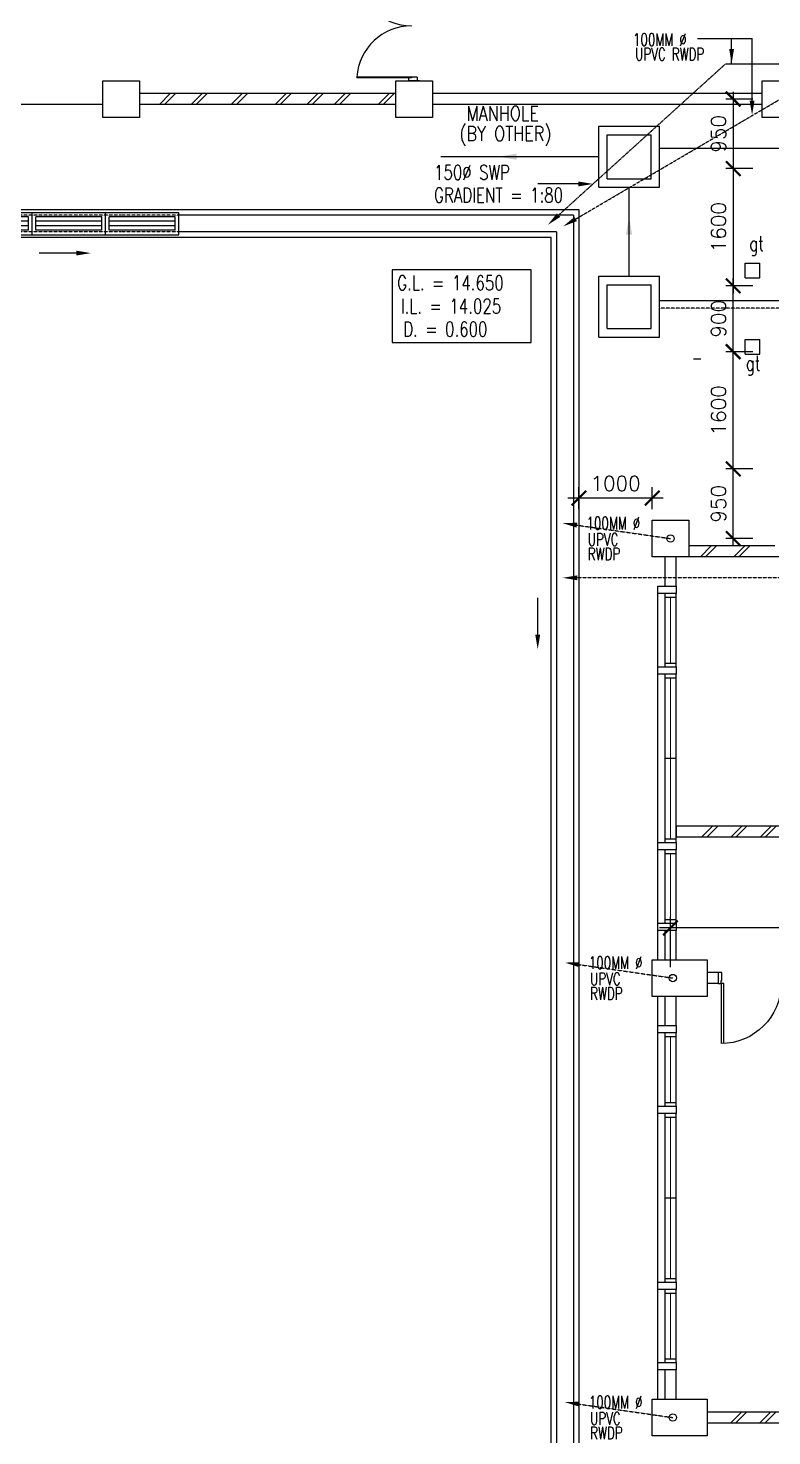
# Model space of a CAD drawing. Header units: feet. Extents: x 1407108 to 2957709, y -1501070 to -681589.
# Drawn here: x 1463948 to 1474101, y -802674 to -783457 of the extents above; entities that cross this region are included whole.
import ezdxf

# ---------------------------------------------------------------- set-up
doc = ezdxf.new("R2010")
doc.units = ezdxf.units.FT
doc.header["$LTSCALE"] = 13
doc.header["$MEASUREMENT"] = 0
doc.linetypes.add('DASHED', pattern=[0.75, 0.5, -0.25])
doc.linetypes.add('HIDDEN', pattern=[0.375, 0.25, -0.125])
doc.layers.get('0').update_dxf_attribs({"linetype": 'CONTINUOUS'})
for name, color, linetype in [('-SP', 240, 'CONTINUOUS'), ('COL', 3, 'CONTINUOUS'), ('DIM', 7, 'CONTINUOUS'), ('DR', 7, 'CONTINUOUS'), ('DRAIN', 1, 'CONTINUOUS'), ('EX-DR', 7, 'CONTINUOUS'), ('G.T', 52, 'CONTINUOUS'), ('GRATING', 251, 'CONTINUOUS'), ('H', 1, 'CONTINUOUS'), ('LINE', 7, 'CONTINUOUS'), ('MH', 42, 'CONTINUOUS'), ('RWDP', 145, 'CONTINUOUS'), ('SP', 220, 'CONTINUOUS'), ('VP', 100, 'CONTINUOUS'), ('WALL', 2, 'CONTINUOUS'), ('WIN', 5, 'CONTINUOUS')]:
    doc.layers.add(name, color=color, linetype=linetype)
doc.styles.add('ROMANS', font='romans')
doc.styles.get("Standard").update_dxf_attribs({"font": 'ROMANS.SHX'})
doc.dimstyles.new('STANDARD$0', dxfattribs={"dimscale": 0, "dimtxt": 8, "dimasz": 6, "dimexe": 1, "dimexo": 1, "dimgap": 3, "dimtad": 1, "dimdec": 0, "dimlfac": -1, "dimrnd": 1, "dimzin": 0, "dimdsep": 46, "dimtxsty": 'Standard', "dimcen": 0, "dimclrd": 5, "dimclre": 250, "dimadec": 0, "dimazin": 0, "dimtfac": 1, "dimtdec": 4, "dimtofl": 0, "dimtmove": 0, "dimatfit": 3, "dimfxl": 1, "dimtolj": 1, "dimtzin": 0, "dimarcsym": 0})

# ---------------------------------------------------------------- blocks, each defined once
blk = doc.blocks.new('_ARCHTICK')
at = {"color": 0, "linetype": 'ByBlock', "const_width": 0.15}
blk.add_lwpolyline([(-0.5, -0.5), (0.5, 0.5)], dxfattribs=at)
blk = doc.blocks.new('*D119')
at = {"layer": 'DIM', "color": 7, "lineweight": -2, "transparency": 16777216}
for p, q in [((1472717, -796274), (1472717, -795590)), ((1481467, -796324), (1481467, -795590)), ((1481617, -795740), (1472567, -795740))]:
    blk.add_line(p, q, dxfattribs=at)
at = {"layer": 'DIM', "color": 7, "lineweight": -2, "transparency": 16777216, "xscale": 200, "yscale": 200, "zscale": 200, "rotation": 180}
blk.add_blockref('_ARCHTICK', (1472717, -795740), dxfattribs=at)
at = {"layer": 'DIM', "color": 7, "lineweight": -2, "transparency": 16777216, "xscale": 200, "yscale": 200, "zscale": 200}
blk.add_blockref('_ARCHTICK', (1481467, -795740), dxfattribs=at)
at = {"layer": 'DIM', "color": 7, "transparency": 16777216, "insert": (1477092, -795540), "char_height": 200, "attachment_point": 5, "style": 'ROMANS'}
blk.add_mtext('\\A1;8750', dxfattribs=at)
blk = doc.blocks.new('D1500-1')
at = {"layer": 'DR'}
for p, q in [((38, 77), (38, 821)), ((38, 821), (50, 820)), ((50, 0), (50, 820)), ((1462, 821), (1450, 820)), ((1450, 0), (1450, 820)), ((1462, 77), (1462, 821)), ((38, 115), (0, 115)), ((50, 0), (0, 0)), ((50, 77), (38, 77)), ((1450, 77), (1462, 77)), ((1462, 115), (1500, 115)), ((1450, 0), (1500, 0))]:
    blk.add_line(p, q, dxfattribs=at)
for centre, start, end in [((5, 77), 0.0238, 86.5289), ((1495, 77), 93.4711, 179.9762)]:
    blk.add_arc(centre, 745, start, end, dxfattribs=at)
blk = doc.blocks.new('*D269')
at = {"layer": 'DIM', "color": 7, "linetype": 'Continuous', "lineweight": -2, "transparency": 16777216}
for p, q in [((1471467, -790024), (1471467, -789722)), ((1472467, -790024), (1472467, -789722)), ((1472617, -789872), (1471317, -789872))]:
    blk.add_line(p, q, dxfattribs=at)
at = {"layer": 'DIM', "color": 7, "linetype": 'Continuous', "lineweight": -2, "transparency": 16777216, "xscale": 200, "yscale": 200, "zscale": 200, "rotation": 180}
blk.add_blockref('_ARCHTICK', (1471467, -789872), dxfattribs=at)
at = {"layer": 'DIM', "color": 7, "linetype": 'Continuous', "lineweight": -2, "transparency": 16777216, "xscale": 200, "yscale": 200, "zscale": 200}
blk.add_blockref('_ARCHTICK', (1472467, -789872), dxfattribs=at)
at = {"layer": 'DIM', "color": 7, "linetype": 'Continuous', "transparency": 16777216, "insert": (1471967, -789672), "char_height": 200, "attachment_point": 5, "style": 'ROMANS'}
blk.add_mtext('\\A1;1000', dxfattribs=at)
blk = doc.blocks.new('DR-900-B')
at = {"layer": 'DR'}
for p, q in [((0, 900), (-150, 900)), ((-150, 900), (-150, 860)), ((-150, 860), (-110, 860)), ((-110, 860), (-110, 850)), ((-110, 850), (0, 850)), ((0, 850), (0, 900)), ((-150, 40), (-970, 40)), ((-969, 80), (-150, 80)), ((-150, 80), (-150, 40)), ((-150, 40), (-110, 40)), ((-150, 0), (-150, 40)), ((0, 0), (-150, 0)), ((-110, 50), (0, 50)), ((-110, 40), (-110, 50)), ((0, 50), (0, 0))]:
    blk.add_line(p, q, dxfattribs=at)
blk.add_arc((-150, 40), 820, 90, 180, dxfattribs=at)
blk = doc.blocks.new('G')
at = {"layer": 'GRATING', "color": 251}
for p, q in [((0, 0), (-1000, 0)), ((-1000, 0), (-1000, -305)), ((-950, -61), (-50, -61)), ((-950, -61), (-950, -244)), ((-950, -122), (-50, -122)), ((-950, -183), (-50, -183)), ((-50, -61), (-50, -244)), ((0, -305), (-1000, -305)), ((-950, -244), (-50, -244))]:
    blk.add_line(p, q, dxfattribs=at)
blk = doc.blocks.new('*D525')
at = {"layer": 'DIM', "color": 7, "lineweight": -2, "transparency": 16777216}
for p, q in [((1473840, -787874), (1473473, -787874)), ((1473573, -789574), (1473573, -787774)), ((1473840, -789474), (1473473, -789474))]:
    blk.add_line(p, q, dxfattribs=at)
at = {"layer": 'DIM', "color": 7, "lineweight": -2, "transparency": 16777216, "xscale": 200, "yscale": 200, "zscale": 200}
for p, rotation in [((1473573, -787874), 90), ((1473573, -789474), 270)]:
    blk.add_blockref('_ARCHTICK', p, dxfattribs=dict(at, rotation=rotation))
at = {"layer": 'DIM', "color": 7, "transparency": 16777216, "insert": (1473373, -788674), "char_height": 200, "attachment_point": 5, "rotation": 90, "style": 'ROMANS'}
blk.add_mtext('\\A1;1600', dxfattribs=at)
blk = doc.blocks.new('*D526')
at = {"layer": 'DIM', "color": 7, "lineweight": -2, "transparency": 16777216}
for p, q in [((1473573, -787974), (1473573, -786874)), ((1473840, -786974), (1473473, -786974)), ((1473840, -787874), (1473473, -787874))]:
    blk.add_line(p, q, dxfattribs=at)
at = {"layer": 'DIM', "color": 7, "lineweight": -2, "transparency": 16777216, "xscale": 200, "yscale": 200, "zscale": 200}
for p, rotation in [((1473573, -786974), 90), ((1473573, -787874), 270)]:
    blk.add_blockref('_ARCHTICK', p, dxfattribs=dict(at, rotation=rotation))
at = {"layer": 'DIM', "color": 7, "transparency": 16777216, "insert": (1473373, -787424), "char_height": 200, "attachment_point": 5, "rotation": 90, "style": 'ROMANS'}
blk.add_mtext('\\A1;900', dxfattribs=at)
blk = doc.blocks.new('*D527')
at = {"layer": 'DIM', "color": 7, "lineweight": -2, "transparency": 16777216}
for p, q in [((1473573, -790524), (1473573, -789374)), ((1473840, -789474), (1473473, -789474)), ((1473840, -790424), (1473473, -790424))]:
    blk.add_line(p, q, dxfattribs=at)
at = {"layer": 'DIM', "color": 7, "lineweight": -2, "transparency": 16777216, "xscale": 200, "yscale": 200, "zscale": 200}
for p, rotation in [((1473573, -789474), 90), ((1473573, -790424), 270)]:
    blk.add_blockref('_ARCHTICK', p, dxfattribs=dict(at, rotation=rotation))
at = {"layer": 'DIM', "color": 7, "transparency": 16777216, "insert": (1473373, -789949), "char_height": 200, "attachment_point": 5, "rotation": 90, "style": 'ROMANS'}
blk.add_mtext('\\A1;950', dxfattribs=at)
blk = doc.blocks.new('*D522')
at = {"layer": 'DIM', "color": 7, "lineweight": -2, "transparency": 16777216}
for p, q in [((1473840, -785374), (1473473, -785374)), ((1473573, -785274), (1473573, -787074)), ((1473840, -786974), (1473473, -786974))]:
    blk.add_line(p, q, dxfattribs=at)
at = {"layer": 'DIM', "color": 7, "lineweight": -2, "transparency": 16777216, "xscale": 200, "yscale": 200, "zscale": 200}
for p, rotation in [((1473573, -785374), 90), ((1473573, -786974), 270)]:
    blk.add_blockref('_ARCHTICK', p, dxfattribs=dict(at, rotation=rotation))
at = {"layer": 'DIM', "color": 7, "transparency": 16777216, "insert": (1473373, -786174), "char_height": 200, "attachment_point": 5, "rotation": 90, "style": 'ROMANS'}
blk.add_mtext('\\A1;1600', dxfattribs=at)
blk = doc.blocks.new('*D523')
at = {"layer": 'DIM', "color": 7, "lineweight": -2, "transparency": 16777216}
for p, q in [((1473840, -784424), (1473473, -784424)), ((1473573, -784324), (1473573, -785474)), ((1473840, -785374), (1473473, -785374))]:
    blk.add_line(p, q, dxfattribs=at)
at = {"layer": 'DIM', "color": 7, "lineweight": -2, "transparency": 16777216, "xscale": 200, "yscale": 200, "zscale": 200}
for p, rotation in [((1473573, -784424), 90), ((1473573, -785374), 270)]:
    blk.add_blockref('_ARCHTICK', p, dxfattribs=dict(at, rotation=rotation))
at = {"layer": 'DIM', "color": 7, "transparency": 16777216, "insert": (1473373, -784899), "char_height": 200, "attachment_point": 5, "rotation": 90, "style": 'ROMANS'}
blk.add_mtext('\\A1;950', dxfattribs=at)

msp = doc.modelspace()

# ---------------------------------------------------------------- linework, layer by layer
at = {"layer": '-SP', "color": 0}
msp.add_lwpolyline([(1468916.2, -787746.2), (1470813.1, -787746.2), (1470813.1, -786754.7), (1468916.2, -786754.7)], close=True, dxfattribs=at)
at = {"color": 0}
for p, q in [((1464967.2, -784499.1), (1460467.2, -784499.1)), ((1472542.2, -796174.1), (1472542.2, -791074.1)), ((1472542.2, -802174.1), (1472542.2, -796674.1))]:
    msp.add_line(p, q, dxfattribs=at)
at = {"layer": 'COL', "color": 0}
for points in [[(1464967.2, -784174.1), (1465467.2, -784174.1), (1465467.2, -784674.1), (1464967.2, -784674.1)], [(1464967.2, -784174.1), (1465467.2, -784174.1), (1465467.2, -784674.1), (1464967.2, -784674.1)], [(1468967.2, -784174.1), (1469467.2, -784174.1), (1469467.2, -784674.1), (1468967.2, -784674.1)], [(1474717.2, -784674.1), (1473967.2, -784674.1), (1473967.2, -784174.1), (1474717.2, -784174.1)], [(1472467.2, -790174.1), (1472967.2, -790174.1), (1472967.2, -790674.1), (1472467.2, -790674.1)], [(1472467.2, -796174.1), (1473217.2, -796174.1), (1473217.2, -796674.1), (1472467.2, -796674.1)], [(1472467.2, -802174.1), (1473217.2, -802174.1), (1473217.2, -802674.1), (1472467.2, -802674.1)]]:
    msp.add_lwpolyline(points, close=True, dxfattribs=at)
at = {"layer": 'DR', "color": 0}
msp.add_line((1473367.2, -796374.1), (1473367.2, -796474.1), dxfattribs=at)
at = {"layer": 'DRAIN', "color": 0}
for p, q in [((1445967.2, -785934.1), (1465217.2, -785934.1)), ((1465217.2, -785934.1), (1471467.2, -785934.1)), ((1471467.2, -785934.1), (1471467.2, -838174.1)), ((1471392.2, -786009.1), (1466004.2, -786009.1)), ((1471392.2, -786009.1), (1471392.2, -815462.1)), ((1465217.2, -786314.1), (1446347.2, -786314.1)), ((1471087.2, -786314.1), (1465217.2, -786314.1)), ((1471162.2, -786239.1), (1466004.2, -786239.1)), ((1471087.2, -837794.1), (1471087.2, -786314.1)), ((1471162.2, -786239.1), (1471162.2, -815462.1))]:
    msp.add_line(p, q, dxfattribs=at)
at = {"layer": 'DRAIN', "color": 0, "linetype": 'HIDDEN'}
for p, q in [((1465217.2, -786009.1), (1446042.2, -786009.1)), ((1466004.2, -786009.1), (1465217.2, -786009.1)), ((1465217.2, -786239.1), (1446272.2, -786239.1)), ((1466004.2, -786239.1), (1465217.2, -786239.1)), ((1466004.2, -786239.1), (1465217.2, -786239.1))]:
    msp.add_line(p, q, dxfattribs=at)
at = {"layer": 'DRAIN', "color": 0}
for points in [[(1464603.5, -786527.6), (1464099.9, -786527.6)], [(1470904.5, -791738.1), (1470904.5, -791234.6)]]:
    msp.add_lwpolyline(points, dxfattribs=at)
for points in [[(1464603.5, -786494.2), (1464803.5, -786527.6), (1464603.5, -786560.9)], [(1470937.8, -791738.1), (1470904.5, -791938.1), (1470871.1, -791738.1)]]:
    msp.add_solid(points, dxfattribs=at)
at = {"layer": 'EX-DR', "color": 0}
msp.add_arc((1469180.5, -784169.2), 745.1, 90.02384, 176.52892, dxfattribs=at)
at = {"layer": 'G.T', "color": 0}
for p, q in [((1473736.2, -786662.9), (1473936.2, -786662.9)), ((1473736.2, -786862.9), (1473736.2, -786662.9)), ((1473936.2, -786862.9), (1473936.2, -786662.9)), ((1473736.2, -786862.9), (1473936.2, -786862.9)), ((1473736.2, -787706.4), (1473936.2, -787706.4)), ((1473736.2, -787906.4), (1473736.2, -787706.4)), ((1473936.2, -787906.4), (1473936.2, -787706.4)), ((1473736.2, -787906.4), (1473936.2, -787906.4)), ((1473032.2, -787969.5), (1473130.9, -787969.5))]:
    msp.add_line(p, q, dxfattribs=at)
at = {"layer": 'H', "color": 0}
for p, q in [((1465888.8, -784349.1), (1465738.8, -784499.1)), ((1465959.5, -784349.1), (1465809.5, -784499.1)), ((1466323, -784349.1), (1466173, -784499.1)), ((1466393.7, -784349.1), (1466243.7, -784499.1)), ((1466870.6, -784349.1), (1466720.6, -784499.1)), ((1466941.4, -784349.1), (1466791.4, -784499.1)), ((1467468.4, -784349.1), (1467318.4, -784499.1)), ((1467539.1, -784349.1), (1467389.1, -784499.1)), ((1467902.6, -784349.1), (1467752.6, -784499.1)), ((1467973.3, -784349.1), (1467823.3, -784499.1)), ((1468276.3, -784349.1), (1468126.3, -784499.1)), ((1468347, -784349.1), (1468197, -784499.1)), ((1468875.3, -784349.1), (1468725.3, -784499.1)), ((1468946, -784349.1), (1468796, -784499.1)), ((1473124.3, -790674.1), (1473274.3, -790524.1)), ((1473195, -790674.1), (1473345, -790524.1)), ((1473581.1, -790674.1), (1473731.1, -790524.1)), ((1473651.8, -790674.1), (1473801.8, -790524.1)), ((1473291.7, -794349.1), (1473141.7, -794499.1)), ((1473362.4, -794349.1), (1473212.4, -794499.1)), ((1473689.7, -794349.1), (1473539.7, -794499.1)), ((1473760.4, -794349.1), (1473610.4, -794499.1)), ((1474090.6, -794349.1), (1473940.6, -794499.1)), ((1474161.3, -794349.1), (1474011.3, -794499.1)), ((1473685.6, -802349.1), (1473535.6, -802499.1)), ((1473756.3, -802349.1), (1473606.3, -802499.1)), ((1474083.6, -802349.1), (1473933.6, -802499.1)), ((1474154.3, -802349.1), (1474004.3, -802499.1))]:
    msp.add_line(p, q, dxfattribs=at)
at = {"layer": 'LINE', "color": 0, "linetype": 'Continuous'}
msp.add_line((1473367.2, -796349.1), (1473367.2, -796499.1), dxfattribs=at)
at = {"layer": 'MH', "color": 0}
for p, q in [((1471736.5, -784796.7), (1472566.5, -784796.7)), ((1471736.5, -785626.7), (1471736.5, -784796.7)), ((1472566.5, -785626.7), (1472566.5, -784796.7)), ((1471851.5, -784911.7), (1472451.5, -784911.7)), ((1471851.5, -785511.7), (1471851.5, -784911.7)), ((1472451.5, -785511.7), (1472451.5, -784911.7)), ((1471851.5, -785511.7), (1472451.5, -785511.7)), ((1471736.5, -785626.7), (1472566.5, -785626.7)), ((1471736.5, -786843.8), (1472566.5, -786843.8)), ((1471736.5, -787673.8), (1471736.5, -786843.8)), ((1471851.5, -786958.8), (1472451.5, -786958.8)), ((1471851.5, -787558.8), (1471851.5, -786958.8)), ((1472451.5, -787558.8), (1472451.5, -786958.8)), ((1472566.5, -787673.8), (1472566.5, -786843.8)), ((1471736.5, -787673.8), (1472566.5, -787673.8)), ((1471851.5, -787558.8), (1472451.5, -787558.8))]:
    msp.add_line(p, q, dxfattribs=at)
at = {"layer": 'RWDP', "color": 0, "linetype": 'Continuous'}
for p, q in [((1473087.7, -783599.3), (1473830.7, -783599.3)), ((1473551.4, -783940.7), (1473551.4, -783599.3)), ((1473830.7, -784445.8), (1473830.7, -783599.3)), ((1471459.1, -785583.5), (1470904.7, -785583.5))]:
    msp.add_line(p, q, dxfattribs=at)
at = {"layer": 'RWDP', "color": 0, "linetype": 'HIDDEN'}
for p, q in [((1471189.7, -786008.8), (1473466.3, -783946)), ((1471422.6, -786062.5), (1474217.2, -784424.1)), ((1471440, -790241.3), (1472717.2, -790424.1)), ((1479639.4, -790960.8), (1471392.1, -790960.8)), ((1471471.3, -796241.3), (1472748.5, -796424.1)), ((1471471.3, -802241.3), (1472748.5, -802424.1))]:
    msp.add_line(p, q, dxfattribs=at)
at = {"layer": 'RWDP', "color": 0, "linetype": 'DASHED'}
msp.add_line((1489970.9, -783946), (1473466.3, -783946), dxfattribs=at)
at = {"layer": 'RWDP', "color": 0}
for centre in [(1472717.2, -790424.1), (1472748.5, -796424.1), (1472748.5, -802424.1)]:
    msp.add_circle(centre, 50, dxfattribs=at)
at = {"layer": 'RWDP', "color": 0, "linetype": 'Continuous'}
for points in [[(1473584.7, -783740.7), (1473518.1, -783740.7), (1473551.4, -783940.7)], [(1473864, -784445.8), (1473797.3, -784445.8), (1473830.7, -784645.8)], [(1471459.1, -785550.2), (1471459.1, -785616.9), (1471659.1, -785583.5)]]:
    msp.add_solid(points, dxfattribs=at)
at = {"layer": 'RWDP', "color": 0, "linetype": 'HIDDEN'}
for points in [[(1471212.1, -786033.5), (1471167.3, -785984.1), (1471041.5, -786143.1)], [(1471439.5, -786091.3), (1471405.8, -786033.8), (1471250.1, -786163.7)], [(1471435.3, -790274.3), (1471444.7, -790208.3), (1471242, -790213)], [(1471444.1, -790994.1), (1471444.1, -790927.5), (1471244.1, -790960.8)], [(1471466.5, -796274.3), (1471476, -796208.3), (1471273.3, -796213)], [(1471466.5, -802274.3), (1471476, -802208.3), (1471273.3, -802213)]]:
    msp.add_solid(points, dxfattribs=at)
at = {"layer": 'SP', "color": 0}
for p, q in [((1471736.5, -785211.7), (1469583.9, -785211.7)), ((1488262.2, -785100), (1472566.5, -785100)), ((1472151.5, -786843.8), (1472151.5, -785626.7)), ((1474438.6, -787180.8), (1472566.5, -787180.8))]:
    msp.add_line(p, q, dxfattribs=at)
for points in [[(1470618.3, -785253.4), (1470618.3, -785170.1), (1470368.3, -785211.7)], [(1472109.8, -786276.8), (1472193.2, -786276.8), (1472151.5, -786026.8)]]:
    msp.add_solid(points, dxfattribs=at)
at = {"layer": 'VP', "color": 0, "linetype": 'HIDDEN'}
msp.add_line((1474434.9, -787280.8), (1472566.5, -787280.8), dxfattribs=at)
at = {"layer": 'WALL', "color": 0}
for p, q in [((1469292.2, -784174.1), (1469142.2, -784174.1)), ((1468967.2, -784349.1), (1465467.2, -784349.1)), ((1473967.2, -784349.1), (1469467.2, -784349.1)), ((1468967.2, -784499.1), (1465467.2, -784499.1)), ((1473967.2, -784499.1), (1469467.2, -784499.1)), ((1474142.2, -790524.1), (1472967.2, -790524.1)), ((1472642.2, -791074.1), (1472642.2, -790674.1)), ((1472792.2, -791074.1), (1472792.2, -790674.1)), ((1475142.2, -790674.1), (1472967.2, -790674.1)), ((1478239.9, -794349.1), (1472792.2, -794349.1)), ((1472792.2, -794349.1), (1472792.2, -794499.1)), ((1478239.9, -794499.1), (1472792.2, -794499.1)), ((1472642.2, -796174.1), (1472642.2, -795774.1)), ((1472792.2, -796174.1), (1472792.2, -795774.1)), ((1473367.2, -796349.1), (1473217.2, -796349.1)), ((1473367.2, -796499.1), (1473217.2, -796499.1)), ((1472642.2, -797074.1), (1472642.2, -796674.1)), ((1472792.2, -797074.1), (1472792.2, -796674.1)), ((1472642.2, -802174.1), (1472642.2, -801774.1)), ((1472792.2, -802174.1), (1472792.2, -801774.1)), ((1479817.2, -802349.1), (1473217.2, -802349.1)), ((1479817.2, -802499.1), (1473217.2, -802499.1))]:
    msp.add_line(p, q, dxfattribs=at)
for points in [[(1472542.2, -791074.1), (1472792.2, -791074.1), (1472792.2, -791174.1), (1472542.2, -791174.1)], [(1472542.2, -792174.1), (1472792.2, -792174.1), (1472792.2, -792274.1), (1472542.2, -792274.1)], [(1472542.2, -794574.1), (1472792.2, -794574.1), (1472792.2, -794674.1), (1472542.2, -794674.1)], [(1472542.2, -795674.1), (1472792.2, -795674.1), (1472792.2, -795774.1), (1472542.2, -795774.1)], [(1472542.2, -797074.1), (1472792.2, -797074.1), (1472792.2, -797174.1), (1472542.2, -797174.1)], [(1472542.2, -798174.1), (1472792.2, -798174.1), (1472792.2, -798274.1), (1472542.2, -798274.1)], [(1472542.2, -800574.1), (1472792.2, -800574.1), (1472792.2, -800674.1), (1472542.2, -800674.1)], [(1472542.2, -801674.1), (1472792.2, -801674.1), (1472792.2, -801774.1), (1472542.2, -801774.1)]]:
    msp.add_lwpolyline(points, close=True, dxfattribs=at)
at = {"layer": 'WIN', "color": 0}
for p, q in [((1472642.2, -792174.1), (1472642.2, -791174.1)), ((1472792.2, -792174.1), (1472792.2, -791174.1)), ((1472642.2, -791224.1), (1472792.2, -791224.1)), ((1472642.2, -792124.1), (1472792.2, -792124.1)), ((1472642.2, -794574.1), (1472642.2, -792274.1)), ((1472642.2, -792324.1), (1472792.2, -792324.1)), ((1472792.2, -794574.1), (1472792.2, -792274.1)), ((1472642.2, -793424.1), (1472792.2, -793424.1)), ((1472642.2, -794524.1), (1472792.2, -794524.1)), ((1472642.2, -795674.1), (1472642.2, -794674.1)), ((1472642.2, -794724.1), (1472792.2, -794724.1)), ((1472792.2, -795674.1), (1472792.2, -794674.1)), ((1472642.2, -795624.1), (1472792.2, -795624.1)), ((1472642.2, -798174.1), (1472642.2, -797174.1)), ((1472642.2, -797224.1), (1472792.2, -797224.1)), ((1472792.2, -798174.1), (1472792.2, -797174.1)), ((1472642.2, -798124.1), (1472792.2, -798124.1)), ((1472642.2, -800574.1), (1472642.2, -798274.1)), ((1472792.2, -800574.1), (1472792.2, -798274.1)), ((1472642.2, -798324.1), (1472792.2, -798324.1)), ((1472642.2, -799424.1), (1472792.2, -799424.1)), ((1472642.2, -800524.1), (1472792.2, -800524.1)), ((1472642.2, -801674.1), (1472642.2, -800674.1)), ((1472642.2, -800724.1), (1472792.2, -800724.1)), ((1472792.2, -801674.1), (1472792.2, -800674.1)), ((1472642.2, -801624.1), (1472792.2, -801624.1))]:
    msp.add_line(p, q, dxfattribs=at)
at = {"layer": 'WIN', "color": 0, "const_width": 10, "flags": 128}
for points in [[(1472717.2, -792124.1), (1472717.2, -791224.1)], [(1472717.2, -794524.1), (1472717.2, -792324.1)], [(1472717.2, -794724.1), (1472717.2, -795624.1)], [(1472717.2, -798124.1), (1472717.2, -797224.1)], [(1472717.2, -800524.1), (1472717.2, -798324.1)], [(1472717.2, -800724.1), (1472717.2, -801624.1)]]:
    msp.add_lwpolyline(points, dxfattribs=at)

# ---------------------------------------------------------------- block references
at = {"color": 0, "rotation": 90}
msp.add_blockref('D1500-1', (1469257.2, -784174.1), dxfattribs=at)
at = {"layer": 'GRATING', "color": 0, "rotation": 180}
for p in [(1463004.2, -786276.1), (1464004.2, -786276.1), (1465004.2, -786276.1)]:
    msp.add_blockref('G', p, dxfattribs=at)
at = {"layer": 'WALL', "color": 0, "linetype": 'Continuous', "xscale": -1, "rotation": 270}
msp.add_blockref('DR-900-B', (1473367.2, -796349.1), dxfattribs=at)

# ---------------------------------------------------------------- texts
at = {"layer": '-SP', "color": 0, "style": 'ROMANS', "width": 0.75}
for s, p in [('150%%C SWP ', (1469488.8, -785525.2)), ('GRADIENT = 1:80', (1469488.8, -785834.9)), ('G.L. = 14.650', (1468986.7, -787034.8)), ('I.L. = 14.025 ', (1469036.6, -787352.2)), ('D. = 0.600', (1469067.8, -787665.5))]:
    msp.add_text(s, height=200, dxfattribs=at).set_placement(p)
at = {"layer": 'G.T', "color": 0, "style": 'ROMANS', "width": 0.75}
for p in [(1473791.8, -786496.3), (1473745.1, -788131)]:
    msp.add_text('gt', height=200, dxfattribs=at).set_placement(p)
at = {"layer": 'MH', "color": 0, "style": 'ROMANS', "width": 0.8}
for s, p in [('MANHOLE ', (1469933.8, -784719.6)), ('(BY OTHER)', (1469836.3, -784996.8))]:
    msp.add_text(s, height=200, dxfattribs=at).set_placement(p)
at = {"layer": 'RWDP', "color": 0, "style": 'ROMANS', "width": 0.7}
for s, p in [('100MM %%c', (1472204.5, -783697.8)), ('UPVC RWDP', (1472234.5, -783896.8)), ('100MM %%c', (1471569.8, -790299.6)), ('UPVC ', (1471587.8, -790521.6)), ('RWDP', (1471587.8, -790720.6)), ('100MM %%c', (1471601.1, -796299.6)), ('UPVC ', (1471619.1, -796521.6)), ('RWDP', (1471619.1, -796720.6)), ('100MM %%c', (1471601.1, -802299.6)), ('UPVC ', (1471619.1, -802521.6)), ('RWDP', (1471619.1, -802720.6))]:
    msp.add_text(s, height=170, dxfattribs=at).set_placement(p)

# ---------------------------------------------------------------- dimensions: what is measured, and where the dimension line sits
at = {"layer": 'DIM', "color": 0}
for base, p1, p2, angle, picture, middle in [((1473573.2, -785374.1), (1473939.7, -784424.1), (1473939.7, -785374.1), 270, '*D523', (1473373.2, -784899.1)), ((1473573.2, -786974.1), (1473939.7, -785374.1), (1473939.7, -786974.1), 270, '*D522', (1473373.2, -786174.1)), ((1473573.2, -786974.1), (1473939.7, -787874.1), (1473939.7, -786974.1), 90, '*D526', (1473373.2, -787424.1)), ((1473573.2, -787874.1), (1473939.7, -789474.1), (1473939.7, -787874.1), 90, '*D525', (1473373.2, -788674.1)), ((1473573.2, -789474.1), (1473939.7, -790424.1), (1473939.7, -789474.1), 90, '*D527', (1473373.2, -789949.1))]:
    dim = msp.add_linear_dim(base=base, p1=p1, p2=p2, angle=angle, dimstyle='STANDARD$0', override={"dimscale": 100, "dimtxt": 2, "dimasz": 2, "dimgap": 1, "dimtxsty": 'ROMANS', "dimblk": 'ARCHTICK', "dimdle": 1, "dimclrd": 7, "dimclre": 7, "dimclrt": 7, "dimtdec": 0, "dimtmove": 2}, dxfattribs=at)
    dim.commit()
    dim.dimension.update_dxf_attribs({"geometry": picture, "text_midpoint": middle})
at = {"layer": 'DIM', "color": 0, "linetype": 'Continuous'}
dim = msp.add_linear_dim(base=(1471467.2, -789872), p1=(1472467.2, -790174.1), p2=(1471467.2, -790174.1), dimstyle='STANDARD$0', override={"dimscale": 100, "dimtxt": 2, "dimasz": 2, "dimexe": 1.5, "dimexo": 1.5, "dimgap": 1, "dimtxsty": 'ROMANS', "dimblk": 'ARCHTICK', "dimdle": 1.5, "dimclrd": 7, "dimclre": 7, "dimclrt": 7, "dimtdec": 0, "dimtmove": 2}, dxfattribs=at)
dim.commit()
dim.dimension.update_dxf_attribs({"geometry": '*D269', "text_midpoint": (1471967.2, -789672)})
at = {"layer": 'DIM', "color": 0}
dim = msp.add_linear_dim(base=(1472717.2, -795739.8), p1=(1481467.2, -796474.1), p2=(1472717.2, -796424.1), dimstyle='STANDARD$0', override={"dimscale": 100, "dimtxt": 2, "dimasz": 2, "dimexe": 1.5, "dimexo": 1.5, "dimgap": 1, "dimtxsty": 'ROMANS', "dimblk": 'ARCHTICK', "dimdle": 1.5, "dimclrd": 7, "dimclre": 7, "dimclrt": 7, "dimtdec": 0, "dimtmove": 2}, dxfattribs=at)
dim.commit()
dim.dimension.update_dxf_attribs({"geometry": '*D119', "text_midpoint": (1477092.2, -795539.8)})

doc.saveas('drawing.dxf')
